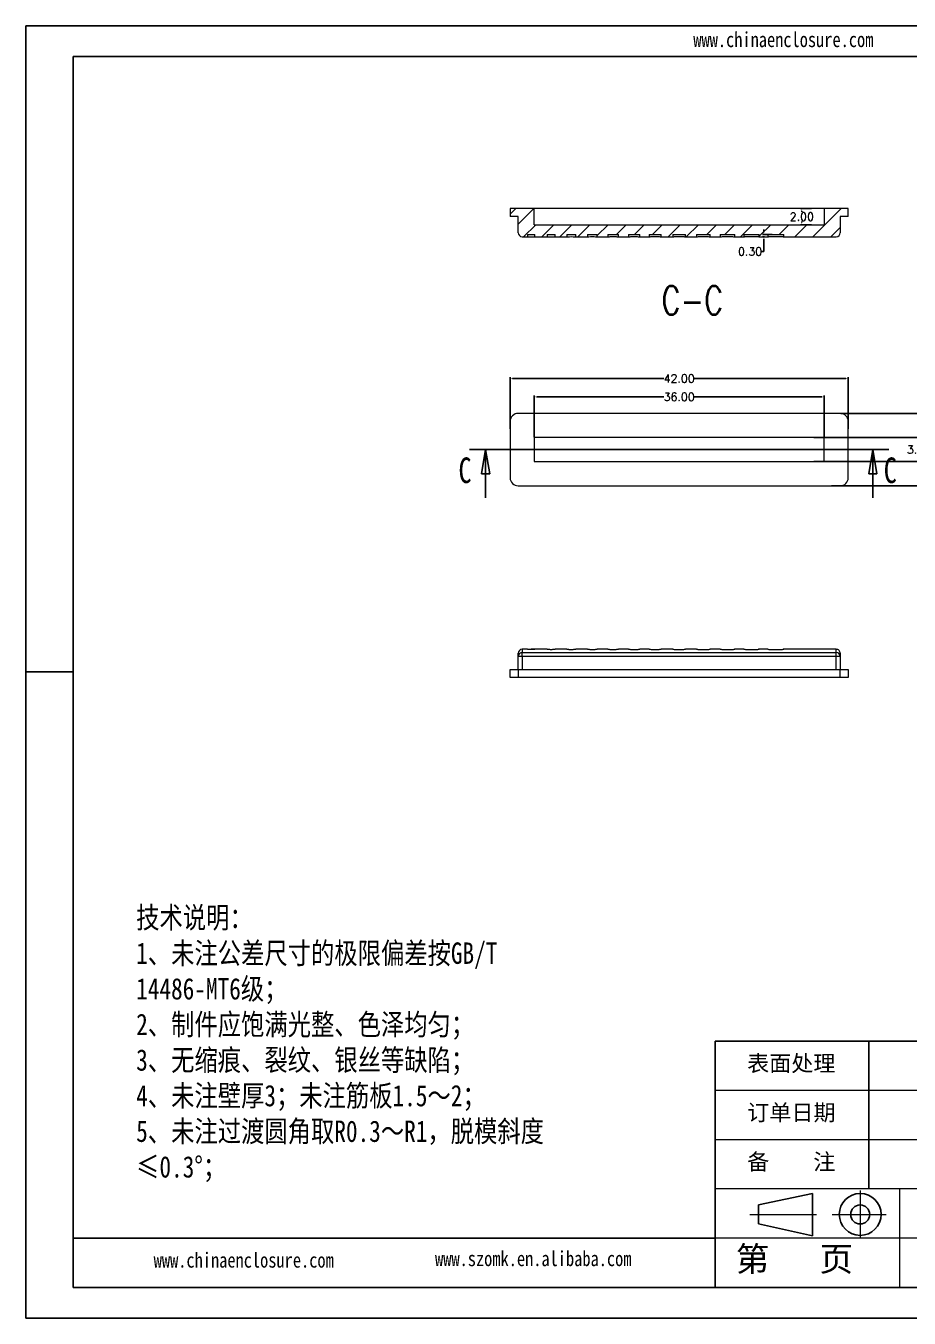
# Model space of a CAD drawing. Header units: inches. Extents: x 1846 to 3307, y 1126 to 1431.
# Drawn here: x 3079.5 to 3189.2, y 1125.7 to 1286.2 of the extents above; entities that cross this region are included whole.
import ezdxf

# ---------------------------------------------------------------- set-up
doc = ezdxf.new("R2010")
doc.units = ezdxf.units.IN
doc.header["$LTSCALE"] = 15
doc.linetypes.add('CENTER2', pattern=[28.575, 19.05, -3.175, 3.175, -3.175])
doc.linetypes.add('PHANTOM', pattern=[12.7, 6.35, -1.27, 1.27, -1.27, 1.27, -1.27])
doc.layers.add('文字', color=81, linetype='Continuous')
for name, color, linetype, lineweight in [('粗实线', 7, 'Continuous', 30), ('细实线', 3, 'Continuous', 9), ('细点划线', 2, 'CENTER2', 9)]:
    doc.layers.add(name, color=color, linetype=linetype, lineweight=lineweight)
doc.styles.add('SLDTEXTSTYLE0', font='TXT', dxfattribs={"width": 0.75})
doc.styles.add('SLDTEXTSTYLE3', font='TXT', dxfattribs={"width": 0.75, "bigfont": 'bigfont'})
doc.styles.get("Standard").update_dxf_attribs({"font": 'txt', "bigfont": 'gbcbig.shx'})
doc.styles.add('宋体', font='', dxfattribs={"width": 0.8, "height": 3.5})
doc.styles.get('宋体').set_extended_font_data('SimSun')
doc.dimstyles.new('1.5', dxfattribs={"dimtxt": 1, "dimasz": 0.3, "dimexe": 0.18, "dimexo": 0.0625, "dimgap": 0.09, "dimtad": 0, "dimtih": 1, "dimtoh": 1, "dimzin": 0, "dimdsep": 46, "dimtxsty": 'Standard', "dimcen": 0, "dimadec": 0, "dimazin": 2, "dimtfac": 1, "dimtofl": 0, "dimtmove": 0, "dimatfit": 3, "dimfxl": 1, "dimtolj": 1, "dimtzin": 0, "dimarcsym": 0})

# ---------------------------------------------------------------- blocks, each defined once
blk = doc.blocks.new('_CLOSED')
at = {"color": 0, "linetype": 'ByBlock', "lineweight": -2}
for p, q in [((-1, 0.166667), (0, 0)), ((-1, 0.166667), (-1, -0.166667)), ((0, 0), (-1, -0.166667)), ((0, 0), (-1, 0))]:
    blk.add_line(p, q, dxfattribs=at)
blk = doc.blocks.new('SW_NOTE_4')
at = {"color": 0, "linetype": 'Continuous', "lineweight": 0, "insert": (22.23, 5.8), "char_height": 3.5, "attachment_point": 2, "style": 'SLDTEXTSTYLE3'}
blk.add_mtext('C-C', dxfattribs=at)
blk = doc.blocks.new('*D285')
at = {"color": 0, "lineweight": -2}
for p, q in [((3139.67, 1236.13), (3139.67, 1242.55)), ((3181.67, 1236.13), (3181.67, 1242.55)), ((3139.97, 1242.37), (3158.74, 1242.37)), ((3181.37, 1242.37), (3162.59, 1242.37))]:
    blk.add_line(p, q, dxfattribs=at)
at = {"color": 0}
for points in [[(3139.97, 1242.42), (3139.97, 1242.32), (3139.67, 1242.37)], [(3181.37, 1242.42), (3181.37, 1242.32), (3181.67, 1242.37)]]:
    blk.add_solid(points, dxfattribs=at)
at = {"layer": 'Defpoints', "color": 0}
for p in [(3181.67, 1242.37), (3139.67, 1236.07), (3181.67, 1236.07)]:
    blk.add_point(p, dxfattribs=at)
at = {"color": 0, "insert": (3160.67, 1242.37), "char_height": 1, "attachment_point": 5}
blk.add_mtext('\\A1;42.00', dxfattribs=at)
blk = doc.blocks.new('*D286')
at = {"color": 0, "lineweight": -2}
for p, q in [((3142.67, 1235.11), (3142.67, 1240.27)), ((3142.97, 1240.09), (3158.74, 1240.09)), ((3178.37, 1240.09), (3162.59, 1240.09)), ((3178.67, 1235.11), (3178.67, 1240.27))]:
    blk.add_line(p, q, dxfattribs=at)
at = {"color": 0}
for points in [[(3142.97, 1240.14), (3142.97, 1240.04), (3142.67, 1240.09)], [(3178.37, 1240.14), (3178.37, 1240.04), (3178.67, 1240.09)]]:
    blk.add_solid(points, dxfattribs=at)
at = {"layer": 'Defpoints', "color": 0}
for p in [(3178.67, 1240.09), (3142.67, 1235.05), (3178.67, 1235.05)]:
    blk.add_point(p, dxfattribs=at)
at = {"color": 0, "insert": (3160.67, 1240.09), "char_height": 1, "attachment_point": 5}
blk.add_mtext('\\A1;36.00', dxfattribs=at)
blk = doc.blocks.new('*D287')
at = {"color": 0, "lineweight": -2}
for p, q in [((3180.73, 1238.05), (3194.18, 1238.05)), ((3194, 1237.75), (3194, 1234.14)), ((3194, 1229.35), (3194, 1232.96)), ((3179.6, 1229.05), (3194.18, 1229.05))]:
    blk.add_line(p, q, dxfattribs=at)
at = {"color": 0}
for points in [[(3193.95, 1237.75), (3194.05, 1237.75), (3194, 1238.05)], [(3193.95, 1229.35), (3194.05, 1229.35), (3194, 1229.05)]]:
    blk.add_solid(points, dxfattribs=at)
at = {"layer": 'Defpoints', "color": 0}
for p in [(3180.67, 1238.05), (3179.54, 1229.05), (3194, 1229.05)]:
    blk.add_point(p, dxfattribs=at)
at = {"color": 0, "insert": (3194, 1233.55), "char_height": 1, "attachment_point": 5}
blk.add_mtext('\\A1;9.00', dxfattribs=at)
blk = doc.blocks.new('*D288')
at = {"color": 0, "lineweight": -2}
for p, q in [((3177.41, 1235.05), (3190.63, 1235.05)), ((3190.45, 1234.75), (3190.45, 1234.14)), ((3190.45, 1232.35), (3190.45, 1232.96)), ((3177.41, 1232.05), (3190.63, 1232.05))]:
    blk.add_line(p, q, dxfattribs=at)
at = {"color": 0}
for points in [[(3190.4, 1234.75), (3190.5, 1234.75), (3190.45, 1235.05)], [(3190.4, 1232.35), (3190.5, 1232.35), (3190.45, 1232.05)]]:
    blk.add_solid(points, dxfattribs=at)
at = {"layer": 'Defpoints', "color": 0}
for p in [(3177.35, 1235.05), (3190.45, 1235.05), (3177.35, 1232.05)]:
    blk.add_point(p, dxfattribs=at)
at = {"color": 0, "insert": (3190.45, 1233.55), "char_height": 1, "attachment_point": 5}
blk.add_mtext('\\A1;3.00', dxfattribs=at)
blk = doc.blocks.new('*D291')
at = {"color": 0, "lineweight": -2}
for p, q in [((3177.09, 1263.48), (3175.72, 1263.48)), ((3175.9, 1263.18), (3175.9, 1263.07)), ((3175.9, 1261.78), (3175.9, 1261.89)), ((3177.09, 1261.48), (3175.72, 1261.48))]:
    blk.add_line(p, q, dxfattribs=at)
at = {"color": 0}
for points in [[(3175.85, 1263.18), (3175.95, 1263.18), (3175.9, 1263.48)], [(3175.85, 1261.78), (3175.95, 1261.78), (3175.9, 1261.48)]]:
    blk.add_solid(points, dxfattribs=at)
at = {"layer": 'Defpoints', "color": 0}
for p in [(3175.9, 1263.48), (3177.15, 1263.48), (3177.15, 1261.48)]:
    blk.add_point(p, dxfattribs=at)
at = {"color": 0, "insert": (3175.9, 1262.48), "char_height": 1, "attachment_point": 5}
blk.add_mtext('\\A1;2.00', dxfattribs=at)
blk = doc.blocks.new('*D292')
at = {"color": 0, "lineweight": -2}
for p, q in [((3172.22, 1260.28), (3171.01, 1260.28)), ((3171.19, 1260.58), (3171.19, 1260.88)), ((3171.26, 1259.98), (3171.01, 1259.98)), ((3171.19, 1259.68), (3171.19, 1258.15)), ((3171.19, 1258.15), (3170.89, 1258.15))]:
    blk.add_line(p, q, dxfattribs=at)
at = {"color": 0}
for points in [[(3171.14, 1260.58), (3171.24, 1260.58), (3171.19, 1260.28)], [(3171.14, 1259.68), (3171.24, 1259.68), (3171.19, 1259.98)]]:
    blk.add_solid(points, dxfattribs=at)
at = {"layer": 'Defpoints', "color": 0}
for p in [(3172.29, 1260.28), (3171.19, 1259.98), (3171.32, 1259.98)]:
    blk.add_point(p, dxfattribs=at)
at = {"color": 0, "insert": (3169.47, 1258.15), "char_height": 1, "attachment_point": 5}
blk.add_mtext('\\A1;0.30', dxfattribs=at)

msp = doc.modelspace()

# ---------------------------------------------------------------- hatches: boundary and pattern name
at = {"linetype": 'Continuous', "lineweight": 0}
h = msp.add_hatch(dxfattribs=at)
h.set_pattern_fill('ANSI31', color=4, scale=0.5, style=0)
edge = h.paths.add_edge_path(flags=0)
edge.add_line((3162.818, 1259.984), (3162.818, 1260.284))
edge.add_line((3162.818, 1260.284), (3164.518, 1260.284))
edge.add_line((3164.518, 1260.284), (3164.518, 1259.984))
edge.add_line((3164.518, 1259.984), (3165.768, 1259.984))
edge.add_line((3165.768, 1259.984), (3165.768, 1260.284))
edge.add_line((3165.768, 1260.284), (3167.568, 1260.284))
edge.add_line((3167.568, 1260.284), (3167.568, 1259.984))
edge.add_line((3167.568, 1259.984), (3168.718, 1259.984))
edge.add_line((3168.718, 1259.984), (3168.718, 1260.284))
edge.add_line((3168.718, 1260.284), (3170.618, 1260.284))
edge.add_line((3170.618, 1260.284), (3170.618, 1259.984))
edge.add_line((3170.618, 1259.984), (3171.668, 1259.984))
edge.add_line((3171.668, 1259.984), (3171.668, 1260.284))
edge.add_line((3171.668, 1260.284), (3173.668, 1260.284))
edge.add_line((3173.668, 1260.284), (3173.668, 1259.984))
edge.add_line((3173.668, 1259.984), (3180.168, 1259.984))
edge.add_arc((3180.168, 1260.484), 0.5, 270, 360)
edge.add_line((3180.668, 1260.484), (3180.668, 1262.484))
edge.add_line((3180.668, 1262.484), (3181.668, 1262.484))
edge.add_line((3181.668, 1262.484), (3181.668, 1263.484))
edge.add_line((3181.668, 1263.484), (3178.668, 1263.484))
edge.add_line((3178.668, 1263.484), (3178.668, 1261.484))
edge.add_line((3178.668, 1261.484), (3142.668, 1261.484))
edge.add_line((3142.668, 1261.484), (3142.668, 1263.484))
edge.add_line((3142.668, 1263.484), (3139.668, 1263.484))
edge.add_line((3139.668, 1263.484), (3139.668, 1262.484))
edge.add_line((3139.668, 1262.484), (3140.668, 1262.484))
edge.add_line((3140.668, 1262.484), (3140.668, 1260.484))
edge.add_arc((3141.168, 1260.484), 0.5, 180, 270)
edge.add_line((3141.168, 1259.984), (3141.818, 1259.984))
edge.add_line((3141.818, 1259.984), (3141.818, 1260.284))
edge.add_line((3141.818, 1260.284), (3142.718, 1260.284))
edge.add_line((3142.718, 1260.284), (3142.718, 1259.984))
edge.add_line((3142.718, 1259.984), (3144.268, 1259.984))
edge.add_line((3144.268, 1259.984), (3144.268, 1260.284))
edge.add_line((3144.268, 1260.284), (3145.268, 1260.284))
edge.add_line((3145.268, 1260.284), (3145.268, 1259.984))
edge.add_line((3145.268, 1259.984), (3146.718, 1259.984))
edge.add_line((3146.718, 1259.984), (3146.718, 1260.284))
edge.add_line((3146.718, 1260.284), (3147.818, 1260.284))
edge.add_line((3147.818, 1260.284), (3147.818, 1259.984))
edge.add_line((3147.818, 1259.984), (3149.268, 1259.984))
edge.add_line((3149.268, 1259.984), (3149.268, 1260.284))
edge.add_line((3149.268, 1260.284), (3150.468, 1260.284))
edge.add_line((3150.468, 1260.284), (3150.468, 1259.984))
edge.add_line((3150.468, 1259.984), (3151.818, 1259.984))
edge.add_line((3151.818, 1259.984), (3151.818, 1260.284))
edge.add_line((3151.818, 1260.284), (3153.118, 1260.284))
edge.add_line((3153.118, 1260.284), (3153.118, 1259.984))
edge.add_line((3153.118, 1259.984), (3154.368, 1259.984))
edge.add_line((3154.368, 1259.984), (3154.368, 1260.284))
edge.add_line((3154.368, 1260.284), (3155.768, 1260.284))
edge.add_line((3155.768, 1260.284), (3155.768, 1259.984))
edge.add_line((3155.768, 1259.984), (3156.918, 1259.984))
edge.add_line((3156.918, 1259.984), (3156.918, 1260.284))
edge.add_line((3156.918, 1260.284), (3158.418, 1260.284))
edge.add_line((3158.418, 1260.284), (3158.418, 1259.984))
edge.add_line((3158.418, 1259.984), (3159.868, 1259.984))
edge.add_line((3159.868, 1259.984), (3159.868, 1260.284))
edge.add_line((3159.868, 1260.284), (3161.468, 1260.284))
edge.add_line((3161.468, 1260.284), (3161.468, 1259.984))
edge.add_line((3161.468, 1259.984), (3162.818, 1259.984))

# ---------------------------------------------------------------- linework, layer by layer
for p, q in [((3079.508, 1286.183), (3306.539, 1286.183)), ((3079.508, 1286.183), (3079.508, 1125.657)), ((3085.383, 1282.361), (3302.717, 1282.361)), ((3085.383, 1282.361), (3085.383, 1129.479)), ((3085.383, 1205.92), (3079.508, 1205.92)), ((3079.508, 1199.974), (3079.508, 1125.657)), ((3210.987, 1160.055), (3165.122, 1160.055)), ((3165.122, 1129.479), (3165.122, 1160.055)), ((3184.233, 1141.709), (3184.233, 1160.055)), ((3165.122, 1135.594), (3085.383, 1135.594)), ((3085.383, 1129.479), (3302.717, 1129.479)), ((3079.508, 1125.657), (3306.539, 1125.657)), ((3079.508, 1125.657), (3184.615, 1125.657))]:
    msp.add_line(p, q)
at = {"color": 7, "linetype": 'Continuous', "lineweight": 15}
for p, q in [((3139.668, 1263.484), (3139.668, 1262.484)), ((3142.668, 1263.484), (3139.668, 1263.484)), ((3142.668, 1261.484), (3142.668, 1263.484)), ((3178.668, 1263.484), (3142.668, 1263.484)), ((3178.668, 1263.484), (3178.668, 1261.484)), ((3181.668, 1263.484), (3178.668, 1263.484)), ((3181.668, 1262.484), (3181.668, 1263.484)), ((3140.668, 1262.484), (3139.668, 1262.484)), ((3140.668, 1260.484), (3140.668, 1262.484)), ((3181.668, 1262.484), (3180.668, 1262.484)), ((3180.668, 1262.484), (3180.668, 1260.484)), ((3141.818, 1260.284), (3142.718, 1260.284)), ((3141.818, 1260.284), (3141.818, 1259.984)), ((3142.668, 1261.484), (3178.668, 1261.484)), ((3142.718, 1259.984), (3142.718, 1260.284)), ((3144.268, 1260.284), (3145.268, 1260.284)), ((3144.268, 1260.284), (3144.268, 1259.984)), ((3145.268, 1259.984), (3145.268, 1260.284)), ((3146.718, 1260.284), (3147.818, 1260.284)), ((3146.718, 1260.284), (3146.718, 1259.984)), ((3147.818, 1259.984), (3147.818, 1260.284)), ((3149.268, 1260.284), (3150.468, 1260.284)), ((3149.268, 1260.284), (3149.268, 1259.984)), ((3150.468, 1259.984), (3150.468, 1260.284)), ((3151.818, 1260.284), (3153.118, 1260.284)), ((3151.818, 1260.284), (3151.818, 1259.984)), ((3153.118, 1259.984), (3153.118, 1260.284)), ((3154.368, 1260.284), (3155.768, 1260.284)), ((3154.368, 1260.284), (3154.368, 1259.984)), ((3155.768, 1259.984), (3155.768, 1260.284)), ((3156.918, 1260.284), (3158.418, 1260.284)), ((3156.918, 1260.284), (3156.918, 1259.984)), ((3158.418, 1259.984), (3158.418, 1260.284)), ((3159.868, 1260.284), (3161.468, 1260.284)), ((3159.868, 1260.284), (3159.868, 1259.984)), ((3161.468, 1259.984), (3161.468, 1260.284)), ((3162.818, 1260.284), (3164.518, 1260.284)), ((3162.818, 1260.284), (3162.818, 1259.984)), ((3164.518, 1259.984), (3164.518, 1260.284)), ((3165.768, 1260.284), (3167.568, 1260.284)), ((3165.768, 1260.284), (3165.768, 1259.984)), ((3167.568, 1259.984), (3167.568, 1260.284)), ((3168.718, 1260.284), (3170.618, 1260.284)), ((3168.718, 1260.284), (3168.718, 1259.984)), ((3170.618, 1259.984), (3170.618, 1260.284)), ((3171.668, 1260.284), (3173.668, 1260.284)), ((3171.668, 1260.284), (3171.668, 1259.984)), ((3173.668, 1259.984), (3173.668, 1260.284)), ((3141.168, 1259.984), (3141.818, 1259.984)), ((3142.718, 1259.984), (3144.268, 1259.984)), ((3145.268, 1259.984), (3146.718, 1259.984)), ((3147.818, 1259.984), (3149.268, 1259.984)), ((3150.468, 1259.984), (3151.818, 1259.984)), ((3153.118, 1259.984), (3154.368, 1259.984)), ((3155.768, 1259.984), (3156.918, 1259.984)), ((3158.418, 1259.984), (3159.868, 1259.984)), ((3161.468, 1259.984), (3162.818, 1259.984)), ((3164.518, 1259.984), (3165.768, 1259.984)), ((3167.568, 1259.984), (3168.718, 1259.984)), ((3170.618, 1259.984), (3171.668, 1259.984)), ((3173.668, 1259.984), (3180.168, 1259.984)), ((3180.668, 1238.048), (3140.668, 1238.048)), ((3139.668, 1237.048), (3139.668, 1230.048)), ((3181.668, 1230.048), (3181.668, 1237.048)), ((3142.668, 1235.048), (3142.668, 1232.048)), ((3178.668, 1235.048), (3142.668, 1235.048)), ((3178.668, 1232.048), (3178.668, 1235.048)), ((3142.668, 1232.048), (3178.668, 1232.048)), ((3140.668, 1229.048), (3180.668, 1229.048)), ((3141.168, 1207.862), (3140.668, 1207.862)), ((3140.668, 1206.244), (3140.668, 1207.862)), ((3141.818, 1208.744), (3141.168, 1208.744)), ((3141.168, 1207.862), (3141.168, 1208.346)), ((3141.168, 1208.346), (3180.168, 1208.346)), ((3180.168, 1207.862), (3141.168, 1207.862)), ((3141.168, 1207.862), (3141.168, 1206.244)), ((3144.268, 1208.744), (3142.718, 1208.744)), ((3146.718, 1208.744), (3145.262, 1208.744)), ((3149.268, 1208.744), (3147.812, 1208.744)), ((3151.818, 1208.744), (3150.461, 1208.744)), ((3154.368, 1208.744), (3153.11, 1208.744)), ((3156.918, 1208.744), (3155.76, 1208.744)), ((3159.868, 1208.744), (3158.409, 1208.744)), ((3162.818, 1208.744), (3161.458, 1208.744)), ((3165.768, 1208.744), (3164.508, 1208.744)), ((3168.718, 1208.744), (3167.557, 1208.744)), ((3170.576, 1208.741), (3170.506, 1208.736)), ((3171.668, 1208.744), (3170.607, 1208.744)), ((3180.168, 1208.744), (3173.656, 1208.744)), ((3180.168, 1207.862), (3180.168, 1208.346)), ((3180.668, 1207.862), (3180.168, 1207.862)), ((3180.168, 1206.244), (3180.168, 1207.862)), ((3180.668, 1207.862), (3180.668, 1206.244)), ((3139.668, 1205.244), (3139.668, 1206.244)), ((3139.668, 1206.244), (3140.668, 1206.244)), ((3140.668, 1206.244), (3140.668, 1205.244)), ((3140.668, 1206.244), (3180.668, 1206.244)), ((3180.668, 1205.244), (3180.668, 1206.244)), ((3180.668, 1206.244), (3181.668, 1206.244)), ((3181.668, 1206.244), (3181.668, 1205.244)), ((3140.668, 1205.244), (3139.668, 1205.244)), ((3180.668, 1205.244), (3140.668, 1205.244)), ((3181.668, 1205.244), (3180.668, 1205.244))]:
    msp.add_line(p, q, dxfattribs=at)
at = {"color": 1, "linetype": 'PHANTOM', "lineweight": 30}
msp.add_line((3186.708, 1233.548), (3134.628, 1233.548), dxfattribs=at)
at = {"color": 7, "linetype": 'Continuous', "lineweight": 30}
for p, q in [((3136.628, 1227.548), (3136.628, 1233.548)), ((3184.708, 1227.548), (3184.708, 1233.548))]:
    msp.add_line(p, q, dxfattribs=at)
at = {"color": 7, "linetype": 'Continuous', "lineweight": 15}
for centre, radius, start, end in [((3141.168, 1260.484), 0.5, 180, 270), ((3180.168, 1260.484), 0.5, 270, 0), ((3140.668, 1237.048), 1, 90, 180), ((3180.668, 1237.048), 1, 0, 90), ((3140.668, 1230.048), 1, 180, 270), ((3180.668, 1230.048), 1, 270, 0), ((3141.168, 1208.244), 0.5, 90.06123, 180), ((3141.161, 1207.854), 0.492, 89.11209, 179.08368), ((3180.168, 1208.244), 0.5, 360, 90.06123), ((3180.176, 1207.854), 0.492, 0.91632, 90.88791)]:
    msp.add_arc(centre, radius, start, end, dxfattribs=at)
for points, knots in [([(3141.818, 1259.984), (3141.819, 1259.984), (3141.821, 1259.984), (3141.835, 1259.985), (3141.857, 1259.985), (3141.888, 1259.985), (3141.927, 1259.986), (3141.972, 1259.987), (3142.024, 1259.988), (3142.081, 1259.989), (3142.141, 1259.99), (3142.204, 1259.991), (3142.285, 1259.993), (3142.424, 1259.992), (3142.573, 1259.989), (3142.67, 1259.986), (3142.712, 1259.985), (3142.716, 1259.985), (3142.718, 1259.984)], [0, 0, 0, 0, 0.045554, 0.0911083, 0.1366629, 0.1822182, 0.2277743, 0.2733314, 0.3188898, 0.3644496, 0.410011, 0.4555743, 0.5011397, 0.5836916, 0.7498527, 0.8483482, 0.9317455, 1, 1, 1, 1]), ([(3144.268, 1259.984), (3144.268, 1259.984), (3144.322, 1259.987), (3144.507, 1259.992), (3144.638, 1259.995), (3144.899, 1259.995), (3145.028, 1259.992), (3145.215, 1259.987), (3145.268, 1259.984), (3145.268, 1259.984)], [0, 0, 0, 0, 0.25, 0.25, 0.5, 0.5, 0.75, 0.75, 1, 1, 1, 1]), ([(3146.718, 1259.984), (3146.718, 1259.984), (3146.778, 1259.987), (3146.981, 1259.994), (3147.125, 1259.997), (3147.412, 1259.997), (3147.554, 1259.994), (3147.76, 1259.987), (3147.818, 1259.984), (3147.818, 1259.984)], [0, 0, 0, 0, 0.25, 0.25, 0.5, 0.5, 0.75, 0.75, 1, 1, 1, 1]), ([(3149.268, 1259.984), (3149.268, 1259.984), (3149.333, 1259.988), (3149.555, 1259.996), (3149.711, 1259.999), (3150.025, 1259.999), (3150.18, 1259.996), (3150.404, 1259.988), (3150.468, 1259.984), (3150.468, 1259.984)], [0, 0, 0, 0, 0.25, 0.25, 0.5, 0.5, 0.75, 0.75, 1, 1, 1, 1]), ([(3151.818, 1259.984), (3151.818, 1259.984), (3151.835, 1259.985), (3151.9, 1259.989), (3151.949, 1259.991), (3152.129, 1259.998), (3152.298, 1260.002), (3152.553, 1260.002), (3152.638, 1260.001), (3152.795, 1259.998), (3152.867, 1259.995), (3152.988, 1259.991), (3153.036, 1259.989), (3153.101, 1259.985), (3153.118, 1259.984), (3153.118, 1259.984)], [0, 0, 0, 0, 0.125, 0.125, 0.25, 0.25, 0.5, 0.5, 0.625, 0.625, 0.75, 0.75, 0.875, 0.875, 1, 1, 1, 1]), ([(3154.368, 1259.984), (3154.368, 1259.984), (3154.386, 1259.985), (3154.457, 1259.989), (3154.509, 1259.992), (3154.703, 1260), (3154.885, 1260.004), (3155.159, 1260.004), (3155.251, 1260.003), (3155.421, 1260), (3155.498, 1259.997), (3155.628, 1259.992), (3155.68, 1259.989), (3155.75, 1259.985), (3155.768, 1259.984), (3155.768, 1259.984)], [0, 0, 0, 0, 0.125, 0.125, 0.25, 0.25, 0.5, 0.5, 0.625, 0.625, 0.75, 0.75, 0.875, 0.875, 1, 1, 1, 1]), ([(3156.918, 1259.984), (3156.918, 1259.984), (3156.938, 1259.986), (3157.013, 1259.99), (3157.069, 1259.993), (3157.276, 1260.002), (3157.472, 1260.007), (3157.766, 1260.007), (3157.864, 1260.006), (3158.046, 1260.002), (3158.128, 1259.999), (3158.269, 1259.993), (3158.324, 1259.99), (3158.399, 1259.986), (3158.418, 1259.984), (3158.418, 1259.984)], [0, 0, 0, 0, 0.125, 0.125, 0.25, 0.25, 0.5, 0.5, 0.625, 0.625, 0.75, 0.75, 0.875, 0.875, 1, 1, 1, 1]), ([(3159.868, 1259.984), (3159.868, 1259.984), (3159.889, 1259.986), (3159.969, 1259.991), (3160.029, 1259.994), (3160.25, 1260.004), (3160.459, 1260.011), (3160.772, 1260.011), (3160.877, 1260.009), (3161.071, 1260.004), (3161.159, 1260.001), (3161.309, 1259.994), (3161.367, 1259.991), (3161.448, 1259.986), (3161.468, 1259.984), (3161.468, 1259.984)], [0, 0, 0, 0, 0.125, 0.125, 0.25, 0.25, 0.5, 0.5, 0.625, 0.625, 0.75, 0.75, 0.875, 0.875, 1, 1, 1, 1]), ([(3162.818, 1259.984), (3162.818, 1259.984), (3162.84, 1259.986), (3162.926, 1259.991), (3162.989, 1259.995), (3163.146, 1260.003), (3163.241, 1260.007), (3163.445, 1260.012), (3163.557, 1260.014), (3163.779, 1260.014), (3163.89, 1260.012), (3164.096, 1260.007), (3164.19, 1260.003), (3164.349, 1259.995), (3164.411, 1259.991), (3164.496, 1259.986), (3164.518, 1259.984), (3164.518, 1259.984)], [0, 0, 0, 0, 0.125, 0.125, 0.25, 0.25, 0.375, 0.375, 0.5, 0.5, 0.625, 0.625, 0.75, 0.75, 0.875, 0.875, 1, 1, 1, 1]), ([(3165.768, 1259.984), (3165.768, 1259.984), (3165.792, 1259.986), (3165.882, 1259.992), (3165.949, 1259.997), (3166.115, 1260.005), (3166.215, 1260.01), (3166.432, 1260.016), (3166.55, 1260.017), (3166.785, 1260.017), (3166.903, 1260.016), (3167.121, 1260.01), (3167.22, 1260.005), (3167.389, 1259.997), (3167.455, 1259.992), (3167.545, 1259.986), (3167.568, 1259.984), (3167.568, 1259.984)], [0, 0, 0, 0, 0.125, 0.125, 0.25, 0.25, 0.375, 0.375, 0.5, 0.5, 0.625, 0.625, 0.75, 0.75, 0.875, 0.875, 1, 1, 1, 1]), ([(3168.718, 1259.984), (3168.718, 1259.984), (3168.743, 1259.986), (3168.838, 1259.993), (3168.909, 1259.998), (3169.084, 1260.008), (3169.19, 1260.012), (3169.419, 1260.019), (3169.544, 1260.021), (3169.792, 1260.021), (3169.916, 1260.019), (3170.147, 1260.012), (3170.251, 1260.008), (3170.429, 1259.998), (3170.498, 1259.993), (3170.594, 1259.986), (3170.618, 1259.984), (3170.618, 1259.984)], [0, 0, 0, 0, 0.125, 0.125, 0.25, 0.25, 0.375, 0.375, 0.5, 0.5, 0.625, 0.625, 0.75, 0.75, 0.875, 0.875, 1, 1, 1, 1]), ([(3171.668, 1259.984), (3171.668, 1259.984), (3171.694, 1259.987), (3171.795, 1259.994), (3171.869, 1260), (3172.054, 1260.01), (3172.165, 1260.015), (3172.406, 1260.023), (3172.537, 1260.025), (3172.798, 1260.025), (3172.93, 1260.023), (3173.172, 1260.015), (3173.282, 1260.01), (3173.469, 1259.999), (3173.542, 1259.994), (3173.642, 1259.987), (3173.668, 1259.984), (3173.668, 1259.984)], [0, 0, 0, 0, 0.125, 0.125, 0.25, 0.25, 0.375, 0.375, 0.5, 0.5, 0.625, 0.625, 0.75, 0.75, 0.875, 0.875, 1, 1, 1, 1]), ([(3140.668, 1207.862), (3140.668, 1207.934), (3140.668, 1208.078), (3140.668, 1208.2), (3140.668, 1208.256), (3140.668, 1208.241), (3140.668, 1208.24)], [0, 0, 0, 0, 0.312669, 0.6271729, 0.963845, 1, 1, 1, 1]), ([(3141.818, 1208.744), (3141.819, 1208.744), (3141.821, 1208.744), (3141.835, 1208.744), (3141.857, 1208.744), (3141.888, 1208.743), (3141.927, 1208.743), (3141.972, 1208.742), (3142.024, 1208.741), (3142.081, 1208.74), (3142.141, 1208.739), (3142.204, 1208.738), (3142.285, 1208.735), (3142.424, 1208.737), (3142.573, 1208.74), (3142.67, 1208.743), (3142.712, 1208.744), (3142.716, 1208.744), (3142.718, 1208.744)], [0, 0, 0, 0, 0.045554, 0.0911083, 0.1366629, 0.1822182, 0.2277743, 0.2733314, 0.3188898, 0.3644496, 0.410011, 0.4555743, 0.5011397, 0.5836916, 0.7498527, 0.8483482, 0.9317455, 1, 1, 1, 1]), ([(3142.718, 1208.744), (3142.711, 1208.744), (3142.698, 1208.744), (3142.594, 1208.742), (3142.446, 1208.74), (3142.327, 1208.736), (3142.268, 1208.736), (3142.268, 1208.736)], [0, 0, 0, 0, 0.2498831, 0.4997749, 0.7496839, 0.999619, 1, 1, 1, 1]), ([(3144.268, 1208.744), (3144.274, 1208.744), (3144.285, 1208.744), (3144.371, 1208.74), (3144.498, 1208.737), (3144.656, 1208.734), (3144.827, 1208.734), (3144.991, 1208.736), (3145.131, 1208.739), (3145.226, 1208.743), (3145.271, 1208.744), (3145.264, 1208.744), (3145.262, 1208.744)], [0, 0, 0, 0, 0.1073095, 0.2146169, 0.3219803, 0.4293804, 0.5367196, 0.6439953, 0.7513041, 0.8586908, 0.9660788, 1, 1, 1, 1]), ([(3146.718, 1208.744), (3146.724, 1208.744), (3146.736, 1208.744), (3146.831, 1208.74), (3146.971, 1208.735), (3147.145, 1208.732), (3147.333, 1208.732), (3147.513, 1208.734), (3147.667, 1208.738), (3147.772, 1208.742), (3147.821, 1208.745), (3147.813, 1208.744), (3147.812, 1208.744)], [0, 0, 0, 0, 0.1072968, 0.214591, 0.321953, 0.4293594, 0.536692, 0.643948, 0.7512438, 0.858634, 0.9660258, 1, 1, 1, 1]), ([(3149.268, 1208.744), (3149.275, 1208.744), (3149.288, 1208.743), (3149.391, 1208.739), (3149.544, 1208.734), (3149.734, 1208.73), (3149.939, 1208.729), (3150.135, 1208.732), (3150.303, 1208.737), (3150.417, 1208.742), (3150.472, 1208.745), (3150.463, 1208.744), (3150.461, 1208.744)], [0, 0, 0, 0, 0.10728286, 0.21456261, 0.32192308, 0.42933636, 0.5366619, 0.64389616, 0.7511779, 0.85857182, 0.96596773, 1, 1, 1, 1]), ([(3151.818, 1208.744), (3151.825, 1208.744), (3151.84, 1208.743), (3151.952, 1208.738), (3152.116, 1208.732), (3152.322, 1208.727), (3152.544, 1208.727), (3152.758, 1208.73), (3152.939, 1208.736), (3153.063, 1208.741), (3153.122, 1208.745), (3153.113, 1208.744), (3153.11, 1208.744)], [0, 0, 0, 0, 0.1072677, 0.2145318, 0.3218906, 0.4293113, 0.5366292, 0.6438399, 0.7511062, 0.8585042, 0.9659047, 1, 1, 1, 1]), ([(3154.368, 1208.744), (3154.376, 1208.744), (3154.391, 1208.743), (3154.512, 1208.737), (3154.689, 1208.73), (3154.911, 1208.725), (3155.15, 1208.724), (3155.38, 1208.728), (3155.576, 1208.735), (3155.709, 1208.741), (3155.772, 1208.745), (3155.762, 1208.744), (3155.76, 1208.744)], [0, 0, 0, 0, 0.1072514, 0.2144985, 0.3218555, 0.4292843, 0.5365939, 0.6437792, 0.7510289, 0.8584313, 0.9658366, 1, 1, 1, 1]), ([(3156.918, 1208.744), (3156.927, 1208.744), (3156.943, 1208.743), (3157.072, 1208.736), (3157.262, 1208.728), (3157.5, 1208.722), (3157.756, 1208.721), (3158.002, 1208.725), (3158.212, 1208.733), (3158.355, 1208.74), (3158.422, 1208.745), (3158.412, 1208.744), (3158.409, 1208.744)], [0, 0, 0, 0, 0.1072338, 0.2144628, 0.3218178, 0.4292553, 0.536556, 0.643714, 0.7509459, 0.858353, 0.9657636, 1, 1, 1, 1]), ([(3159.868, 1208.744), (3159.877, 1208.744), (3159.895, 1208.743), (3160.032, 1208.734), (3160.235, 1208.725), (3160.488, 1208.719), (3160.762, 1208.718), (3161.024, 1208.723), (3161.248, 1208.731), (3161.4, 1208.74), (3161.473, 1208.745), (3161.461, 1208.744), (3161.458, 1208.744)], [0, 0, 0, 0, 0.1072151, 0.2144247, 0.3217775, 0.4292243, 0.5365155, 0.6436444, 0.7508572, 0.8582692, 0.9656855, 1, 1, 1, 1]), ([(3162.818, 1208.744), (3162.828, 1208.744), (3162.846, 1208.742), (3162.993, 1208.733), (3163.208, 1208.723), (3163.477, 1208.715), (3163.767, 1208.714), (3164.046, 1208.72), (3164.284, 1208.73), (3164.446, 1208.739), (3164.523, 1208.745), (3164.511, 1208.744), (3164.508, 1208.744)], [0, 0, 0, 0, 0.1071952, 0.2143841, 0.3217346, 0.4291914, 0.5364725, 0.6435704, 0.7507629, 0.8581802, 0.9656026, 1, 1, 1, 1]), ([(3165.768, 1208.744), (3165.778, 1208.744), (3165.798, 1208.742), (3165.953, 1208.732), (3166.181, 1208.72), (3166.466, 1208.712), (3166.773, 1208.71), (3167.068, 1208.717), (3167.32, 1208.728), (3167.491, 1208.739), (3167.573, 1208.745), (3167.56, 1208.744), (3167.557, 1208.744)], [0, 0, 0, 0, 0.107174, 0.2143411, 0.3216892, 0.4291564, 0.5364269, 0.643492, 0.7506629, 0.8580857, 0.9655146, 1, 1, 1, 1]), ([(3168.718, 1208.744), (3168.729, 1208.744), (3168.75, 1208.742), (3168.913, 1208.73), (3169.153, 1208.717), (3169.454, 1208.708), (3169.779, 1208.707), (3170.09, 1208.714), (3170.356, 1208.726), (3170.537, 1208.738), (3170.623, 1208.745), (3170.61, 1208.744), (3170.607, 1208.743)], [0, 0, 0, 0, 0.1071517, 0.2142957, 0.3216411, 0.4291195, 0.5363788, 0.6434093, 0.7505572, 0.857986, 0.9654217, 1, 1, 1, 1]), ([(3171.668, 1208.744), (3171.679, 1208.743), (3171.701, 1208.742), (3171.873, 1208.729), (3172.126, 1208.714), (3172.443, 1208.704), (3172.784, 1208.703), (3173.112, 1208.71), (3173.39, 1208.724), (3173.588, 1208.738), (3173.679, 1208.745), (3173.67, 1208.744), (3173.586, 1208.738), (3173.551, 1208.735)], [0, 0, 0, 0, 0.0932834, 0.1865593, 0.2800294, 0.3736279, 0.4670152, 0.5601817, 0.6534613, 0.7470117, 0.8405692, 0.9338582, 1, 1, 1, 1]), ([(3180.668, 1208.24), (3180.668, 1208.235), (3180.668, 1208.223), (3180.668, 1208.097), (3180.668, 1207.94), (3180.668, 1207.862)], [0, 0, 0, 0, 0.3030763, 0.6502311, 1, 1, 1, 1])]:
    msp.add_open_spline(points, degree=3, knots=knots, dxfattribs=at)
at = {"color": 8, "linetype": 'Continuous', "lineweight": 15}
for points, knots in [([(3141.168, 1208.74), (3141.168, 1208.742), (3141.168, 1208.757), (3141.168, 1208.698), (3141.168, 1208.572), (3141.168, 1208.421), (3141.168, 1208.346)], [0, 0, 0, 0, 0.0336228, 0.3732486, 0.6856818, 1, 1, 1, 1]), ([(3180.168, 1208.346), (3180.168, 1208.428), (3180.168, 1208.591), (3180.168, 1208.722), (3180.168, 1208.734), (3180.168, 1208.74)], [0, 0, 0, 0, 0.3470104, 0.696558, 1, 1, 1, 1])]:
    msp.add_open_spline(points, degree=3, knots=knots, dxfattribs=at)
at = {"layer": '粗实线', "color": 7}
for p, q in [((3177.208, 1141.137), (3170.527, 1139.721)), ((3177.208, 1141.137), (3177.208, 1135.9)), ((3170.527, 1139.721), (3170.527, 1137.358)), ((3170.527, 1137.358), (3177.208, 1135.9))]:
    msp.add_line(p, q, dxfattribs=at)
for radius in [2.598, 1.182]:
    msp.add_circle((3183.155, 1138.539), radius, dxfattribs=at)
at = {"layer": '细实线', "color": 7}
for p, q in [((3210.987, 1153.94), (3165.122, 1153.94)), ((3210.987, 1147.825), (3165.122, 1147.825)), ((3302.717, 1141.709), (3165.122, 1141.709)), ((3188.055, 1141.709), (3188.055, 1129.479)), ((3210.987, 1135.594), (3165.122, 1135.594))]:
    msp.add_line(p, q, dxfattribs=at)
at = {"layer": '细点划线', "color": 7}
for p, q in [((3183.155, 1141.53), (3183.155, 1135.594)), ((3169.461, 1138.539), (3177.72, 1138.539)), ((3179.681, 1138.539), (3186.395, 1138.539))]:
    msp.add_line(p, q, dxfattribs=at)

# ---------------------------------------------------------------- block references
at = {"color": 7, "linetype": 'Continuous', "lineweight": 0}
msp.add_blockref('SW_NOTE_4', (3140.067, 1248.038), dxfattribs=at)
at = {"color": 7, "linetype": 'Continuous', "lineweight": 30, "xscale": 3, "yscale": 3, "zscale": 0.5, "rotation": 90}
for p in [(3136.628, 1233.548), (3184.708, 1233.548)]:
    msp.add_blockref('_CLOSED', p, dxfattribs=at)

# ---------------------------------------------------------------- texts
at = {"color": 7, "linetype": 'Continuous', "char_height": 3.175, "attachment_point": 1, "style": 'SLDTEXTSTYLE0'}
for insert in [(3133.251, 1232.565), (3186.078, 1232.565)]:
    msp.add_mtext('C', dxfattribs=dict(at, insert=insert))
at = {"char_height": 2.01112, "width": 1143.01966, "attachment_point": 1}
for s, insert in [('{\\fSimHei|b0|i0|c134|p49;表面处理}', (3169.111, 1158.32)), ('{\\fSimHei|b0|i0|c134|p49;订单日期}', (3169.111, 1152.204)), ('{\\fSimHei|b0|i0|c134|p49;备    注}', (3169.111, 1146.089))]:
    msp.add_mtext(s, dxfattribs=dict(at, insert=insert))
at = {"layer": '文字', "color": 0, "attachment_point": 1, "style": '宋体'}
for s, insert, char_height, width in [('www.chinaenclosure.com', (3162.422, 1285.413), 1.86856, 32.82885), ('{\\H1.111x;技术说明：\\P1、未注公差尺寸的极限偏差按GB/T 14486-MT6级；\\P2、制件应饱满光整、色泽均匀；\\P3、无缩痕、裂纹、银丝等缺陷；\\P4、未注壁厚3；未注筋板1.5～2；\\P5、未注过渡圆角取R0.3～R1，脱模斜度≤0.3%%D；}', (3093.215, 1176.747), 2.38879, 53.80601), ('www.chinaenclosure.com', (3095.388, 1133.804), 1.86856, 32.82885), ('www.szomk.en.alibaba.com', (3130.338, 1133.989), 1.86856, 32.82885)]:
    msp.add_mtext(s, dxfattribs=dict(at, insert=insert, char_height=char_height, width=width))
at = {"layer": '细实线', "color": 7, "insert": (3167.695, 1134.543), "char_height": 3.05765, "width": 22.93236, "attachment_point": 1}
msp.add_mtext('{\\fSimSun|b0|i0|c134|p54;第   页}', dxfattribs=at)

# ---------------------------------------------------------------- dimensions: what is measured, and where the dimension line sits
for base, p1, p2, picture, middle in [((3175.897, 1263.484), (3177.154, 1261.484), (3177.154, 1263.484), '*D291', (3175.897, 1262.484)), ((3193.996, 1229.048), (3180.668, 1238.048), (3179.539, 1229.048), '*D287', (3193.996, 1233.548))]:
    dim = msp.add_linear_dim(base=base, p1=p1, p2=p2, angle=90, dimstyle='1.5')
    dim.commit()
    dim.dimension.update_dxf_attribs({"geometry": picture, "text_midpoint": middle})
for base, p1, p2, picture, middle in [((3171.19, 1259.984), (3172.286, 1260.284), (3171.324, 1259.984), '*D292', (3169.467, 1258.152)), ((3190.451, 1235.048), (3177.347, 1232.048), (3177.347, 1235.048), '*D288', (3190.451, 1233.548))]:
    dim = msp.add_linear_dim(base=base, p1=p1, p2=p2, angle=90, dimstyle='1.5')
    dim.commit()
    dim.dimension.update_dxf_attribs({"geometry": picture, "text_midpoint": middle, "dimtype": 160})
for base, p1, p2, picture, middle in [((3181.668, 1242.369), (3139.668, 1236.068), (3181.668, 1236.068), '*D285', (3160.668, 1242.369)), ((3178.668, 1240.093), (3142.668, 1235.048), (3178.668, 1235.048), '*D286', (3160.668, 1240.093))]:
    dim = msp.add_linear_dim(base=base, p1=p1, p2=p2, dimstyle='1.5')
    dim.commit()
    dim.dimension.update_dxf_attribs({"geometry": picture, "text_midpoint": middle})

doc.saveas('drawing.dxf')
